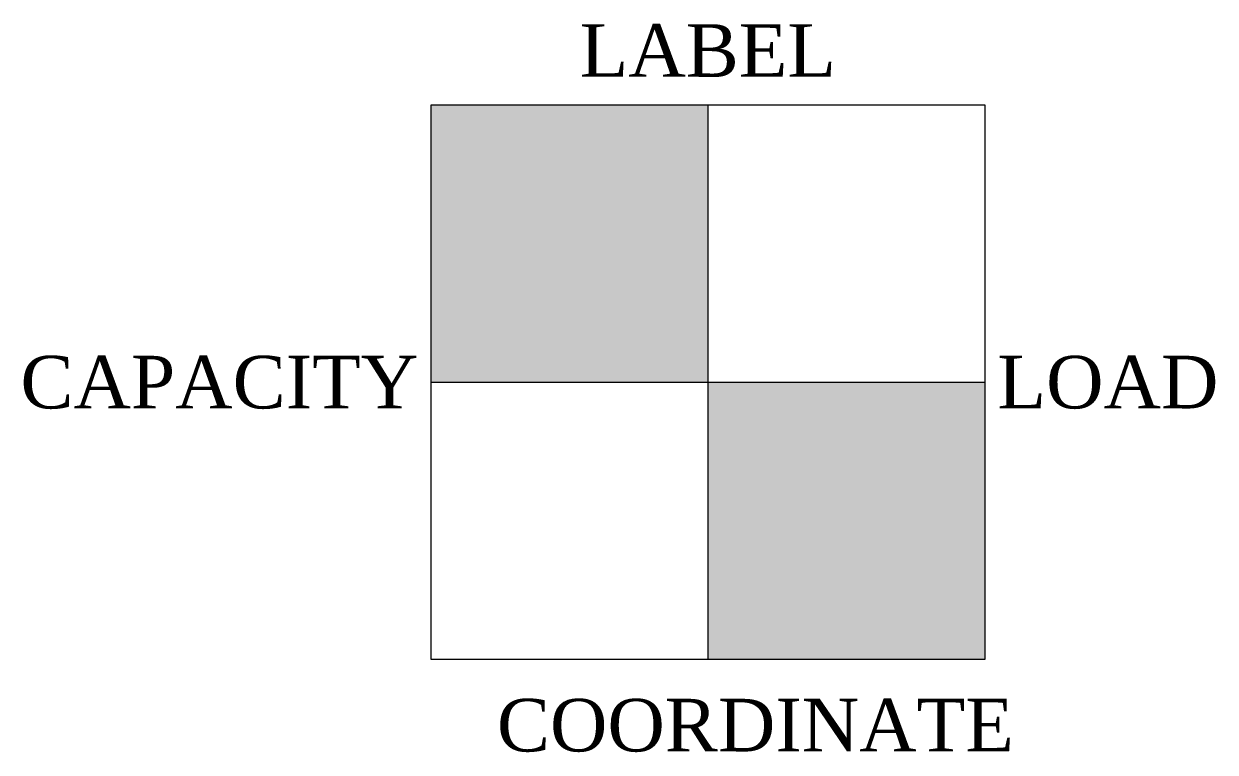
# Model space of a CAD drawing. Header units: metres. Extents: x -7.4 to 5.5, y -4 to 3.9.
import ezdxf
from ezdxf.enums import TextEntityAlignment as Align

# ---------------------------------------------------------------- set-up
doc = ezdxf.new("R2010")
doc.units = ezdxf.units.M
doc.styles.add('RiggingPoints', font='times.ttf', dxfattribs={"height": 0.2})

# ---------------------------------------------------------------- blocks, each defined once
blk = doc.blocks.new('S 1T')
at = {"linetype": 'Continuous', "lineweight": 0, "true_color": 0x0000ff}
h = blk.add_hatch(color=5, dxfattribs=at)
edge = h.paths.add_edge_path()
edge.add_arc((0, 0), 0.3, 90, 180)
edge.add_line((-0.3, 0), (0, 0))
edge.add_line((0, 0), (0, 0.3))
h = blk.add_hatch(color=5, dxfattribs=at)
edge = h.paths.add_edge_path()
edge.add_line((0, 0), (0, -0.3))
edge.add_arc((0, 0), 0.3, 270, 360)
edge.add_line((0.3, 0), (0, 0))
at = {"color": 7, "linetype": 'Continuous', "lineweight": 25}
for p, q in [((-0.3, 0), (0.3, 0)), ((0, 0.3), (0, -0.3))]:
    blk.add_line(p, q, dxfattribs=at)
blk.add_circle((0, 0), 0.3, dxfattribs=at)
blk = doc.blocks.new('S 2T')
at = {"true_color": 0x0000ff}
h = blk.add_hatch(color=5, dxfattribs=at)
h.dxf.hatch_style = 1
h.paths.add_polyline_path([(0, 0.3), (-0.3, 0.3), (-0.3, 0), (0, 0)])
h.paths.add_polyline_path([(0.3, 0), (0, 0), (0, -0.3), (0.3, -0.3)])
for p, q in [((0, 0.3), (0, -0.3)), ((-0.3, 0), (0.3, 0))]:
    blk.add_line(p, q)
blk.add_lwpolyline([(-0.3, -0.3), (0.3, -0.3), (0.3, 0.3), (-0.3, 0.3)], close=True)

msp = doc.modelspace()

# ---------------------------------------------------------------- linework, layer by layer
for p, q in [((0, 2.85), (0, -2.85)), ((-2.85, 0), (2.85, 0))]:
    msp.add_line(p, q)
msp.add_point((0, 0))
msp.add_point((0, 0))

# ---------------------------------------------------------------- block references
for name, xscale, yscale, zscale in [('S 2T', 10, 10, 10), ('S 1T', 1.665344105579906e-06, 1.665344105579906e-06, 1.665344105579906e-06), ('S 1T', 8e-05, 8e-05, 8e-05)]:
    msp.add_blockref(name, (0, 0), dxfattribs=dict(xscale=xscale, yscale=yscale, zscale=zscale))

# ---------------------------------------------------------------- texts
at = {"style": 'RiggingPoints'}
msp.add_attdef('LABEL', text='', height=0.57, dxfattribs=at).set_placement((0, 3.135), align=Align.BOTTOM_CENTER)
msp.add_attdef('CAPACITY', text='', height=0.57, dxfattribs=at).set_placement((-3.135, 0), align=Align.MIDDLE_RIGHT)
msp.add_attdef('LOAD', text='', height=0.57, dxfattribs=at).set_placement((3.135, 0), align=Align.MIDDLE_LEFT)
msp.add_attdef('COORDINATE', (-2.283, -4), '0.00, 0.00', height=0.5699, dxfattribs=at)

doc.saveas('drawing.dxf')
